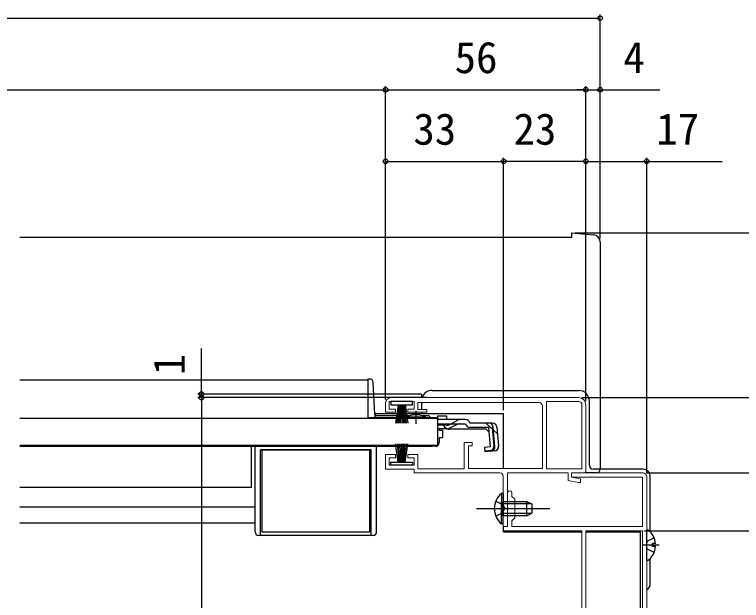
# Model space of a CAD drawing. Units: millimetres, scale not verified. Extents: x -525 to 525, y -783 to 779.
# Drawn here: x 164.2 to 367.5, y -413.5 to -249.9 of the extents above; entities that cross this region are included whole.
import ezdxf
from ezdxf.enums import TextEntityAlignment as Align

# ---------------------------------------------------------------- set-up
doc = ezdxf.new("R2010")
doc.units = ezdxf.units.MM
doc.header["$LTSCALE"] = 4
doc.layers.add('0-2_YKK_11', color=7, linetype='Continuous', lineweight=18)
for name, color, linetype in [('0-4_YKK_12', 2, 'Continuous'), ('0-5_YKK_13', 4, 'Continuous'), ('0-7_YKK_D', 6, 'Continuous')]:
    doc.layers.add(name, color=color, linetype=linetype)
doc.styles.add('ＭＳ ゴシック', font='')
doc.styles.get('ＭＳ ゴシック').set_extended_font_data('MS Gothic')

msp = doc.modelspace()

# ---------------------------------------------------------------- linework, layer by layer
at = {"layer": '0-2_YKK_11'}
msp.add_line((269.499, -356.898), (321.999, -356.898), dxfattribs=at)
for points in [[(310.899, -358.298), (276.999, -358.298), (276.999, -360.198), (279.499, -360.198), (279.499, -360.998), (274.249, -360.998), (274.249, -360.098), (275.999, -360.098), (275.999, -357.998), (268.999, -357.998), (268.999, -360.098), (270.749, -360.098), (270.749, -360.998), (267.999, -360.998), (267.999, -358.398)], [(299.899, -377.898), (275.999, -377.898), (275.999, -376.898), (267.999, -376.898), (267.999, -372.798), (270.749, -372.798), (270.749, -373.698), (268.999, -373.698), (268.999, -375.798), (275.999, -375.798), (275.999, -373.698), (274.249, -373.698), (274.249, -372.798), (276.999, -372.798), (276.999, -376.798), (289.999, -376.798), (289.999, -369.398), (292.199, -369.398), (292.199, -370.398), (291.199, -370.398), (291.199, -376.698), (311.899, -376.698), (311.899, -359.298)], [(323.999, -358.898), (323.999, -377.898), (319.999, -377.898), (319.999, -379.098), (322.499, -379.598), (322.499, -380.598), (321.89, -380.598), (318.999, -380.02), (318.999, -377.898), (302.099, -377.898), (302.099, -392.898), (300.899, -392.898), (300.899, -388.357), (301.019, -388.173), (301.019, -387.623), (300.899, -387.44), (300.899, -378.898)], [(312.999, -376.798), (312.999, -357.998), (321.999, -357.998)], [(322.899, -358.898), (322.899, -376.798), (312.999, -376.798)]]:
    msp.add_lwpolyline(points, dxfattribs=at)
at = {"layer": '0-2_YKK_11', "color": 211}
for points in [[(303.299, -383.5), (303.299, -384.5), (304.099, -385.3), (304.099, -390.5), (303.299, -391.3), (303.299, -392.9), (339.799, -392.9), (339.799, -379.1), (319.999, -379.1), (319.999, -377.9), (339.999, -377.9)], [(340.999, -378.9), (340.999, -483.9), (360.999, -483.9), (360.999, -485.9), (360.299, -485.9), (360.299, -485.1), (348.699, -485.1), (348.699, -485.9), (348.299, -485.9), (347.999, -485.6), (347.699, -485.3), (341.299, -485.3), (340.999, -485.6), (340.699, -485.9), (339.799, -485.9), (339.799, -481.9), (320.899, -481.9)], [(320.899, -473.9), (322.899, -473.9), (322.899, -394.1), (300.999, -394.1), (300.999, -392.9), (302.099, -392.9), (302.099, -388.358), (302.219, -388.175), (302.219, -387.625), (302.099, -387.442), (302.099, -383.5)]]:
    msp.add_lwpolyline(points, dxfattribs=at)
msp.add_lwpolyline([(323.999, -394.1), (323.999, -480.7), (339.799, -480.7), (339.799, -394.1)], close=True, dxfattribs=at)
at = {"layer": '0-2_YKK_11'}
for centre, radius, start, end in [((269.499, -358.398), 1.5, 90.00001, 179.99999), ((321.999, -358.898), 2, 0.00001, 89.99999), ((310.899, -359.298), 1, 0.00001, 89.99999), ((321.999, -358.898), 0.9, 0.00001, 89.99999), ((299.899, -378.898), 1, 0.00001, 89.99999)]:
    msp.add_arc(centre, radius, start, end, dxfattribs=at)
at = {"layer": '0-2_YKK_11', "color": 211}
for centre, radius, start, end in [((339.999, -378.9), 1, 0.00001, 89.99999), ((302.699, -383.5), 0.6, 359.99999, 180.00001)]:
    msp.add_arc(centre, radius, start, end, dxfattribs=at)
at = {"layer": '0-4_YKK_12'}
for p, q in [((262.999, -351.998), (165.748, -351.998)), ((262.999, -351.998), (262.999, -362.498)), ((277.999, -355.899), (264.679, -355.899)), ((277.999, -355.899), (277.999, -356.898)), ((277.999, -358.298), (277.999, -360.198)), ((300.999, -361.399), (264.967, -361.399)), ((277.999, -360.998), (277.999, -361.399)), ((300.999, -376.698), (300.999, -361.399)), ((273.749, -362.498), (262.999, -362.498)), ((282.499, -362.498), (279.249, -362.498)), ((280.999, -370.498), (165.748, -370.498)), ((165.748, -370.498), (280.999, -370.498)), ((230.499, -381.998), (230.499, -370.498)), ((280.999, -370.298), (280.999, -370.498)), ((230.499, -381.998), (165.748, -381.998)), ((231.499, -387.498), (165.748, -387.498)), ((231.499, -391.998), (165.748, -391.998)), ((300.999, -394.4), (300.999, -392.824)), ((300.999, -394.4), (322.899, -394.4)), ((323.999, -394.4), (339.299, -394.4)), ((339.299, -480.7), (339.299, -394.4))]:
    msp.add_line(p, q, dxfattribs=at)
at = {"layer": '0-5_YKK_13'}
for p, q in [((319.997, -310.9), (319.997, -312.2)), ((319.997, -310.9), (326.172, -311.44)), ((319.997, -312.2), (165.748, -312.2)), ((327.997, -313.433), (327.997, -376.9)), ((263.51, -351.698), (262.999, -351.698)), ((262.999, -351.698), (262.999, -362.498)), ((264.974, -361.524), (264.509, -352.646)), ((281, -354.898), (321.999, -354.898)), ((271.499, -358.902), (270.799, -364.002)), ((271.199, -364.002), (271.699, -358.902)), ((271.899, -358.902), (271.549, -364.002)), ((271.849, -364.002), (272.099, -358.902)), ((272.299, -358.902), (272.099, -364.002)), ((272.499, -358.902), (272.499, -364.002)), ((272.699, -358.902), (272.899, -364.002)), ((273.149, -364.002), (272.899, -358.902)), ((273.099, -358.902), (273.449, -364.002)), ((273.799, -364.002), (273.299, -358.902)), ((273.499, -358.902), (274.199, -364.002)), ((324.999, -375.898), (324.999, -357.898)), ((264.999, -361.669), (264.999, -362.423)), ((276.499, -364.218), (276.499, -360.595)), ((282.499, -362.698), (165.748, -362.698)), ((262.999, -362.423), (264.999, -362.423)), ((262.999, -362.498), (264.999, -362.498)), ((273.749, -362.498), (264.999, -362.498)), ((274.625, -361.998), (265.473, -361.998)), ((273.749, -362.698), (273.749, -362.366)), ((279.249, -362.366), (273.749, -362.366)), ((279.249, -362.698), (273.749, -362.698)), ((280.006, -361.998), (278.372, -361.998)), ((279.249, -362.698), (279.249, -362.366)), ((280.506, -362.498), (279.249, -362.498)), ((282.499, -362.018), (282.499, -363.018)), ((282.499, -363.018), (282.499, -362.788)), ((288.931, -363.018), (282.499, -363.018)), ((285.947, -364.37), (287.972, -363.263)), ((290.378, -363.018), (288.931, -363.018)), ((282.499, -364.218), (288.869, -364.218)), ((284.988, -364.615), (282.499, -364.615)), ((285.05, -365.598), (282.499, -365.598)), ((282.999, -365.598), (282.999, -365.998)), ((296.103, -365.718), (285.899, -365.718)), ((288.015, -364.41), (285.904, -365.406)), ((288.869, -364.218), (290.384, -364.218)), ((291.567, -364.018), (291.537, -363.908)), ((297.924, -364.018), (291.567, -364.018)), ((296.88, -365.218), (291.567, -365.218)), ((296.024, -364.018), (299.285, -367.007)), ((296.103, -365.718), (296.996, -366.536)), ((297.358, -370.681), (296.88, -365.218)), ((297.798, -365.103), (298.086, -365.074)), ((297.798, -365.103), (298.277, -370.578)), ((298.554, -370.577), (298.076, -365.114)), ((299.12, -365.114), (299.59, -370.486)), ((282.999, -365.998), (283.999, -365.998)), ((271.499, -374.898), (270.799, -369.798)), ((271.199, -369.798), (271.699, -374.898)), ((271.899, -374.898), (271.549, -369.798)), ((271.849, -369.798), (272.099, -374.898)), ((272.299, -374.898), (272.099, -369.798)), ((272.499, -374.898), (272.499, -369.798)), ((272.699, -374.898), (272.899, -369.798)), ((273.149, -369.798), (272.899, -374.898)), ((273.099, -374.898), (273.449, -369.798)), ((273.799, -369.798), (273.299, -374.898)), ((273.499, -374.898), (274.199, -369.798)), ((282.999, -367.998), (282.999, -369.498)), ((231.499, -394.398), (231.499, -370.498)), ((232.999, -395.398), (232.999, -371.498)), ((263.999, -371.498), (232.999, -371.498)), ((263.999, -395.398), (263.999, -371.498)), ((265.499, -394.398), (265.499, -370.498)), ((281.999, -370.498), (265.499, -370.498)), ((280.999, -370.298), (280.999, -370.498)), ((297.358, -370.681), (295.665, -370.829)), ((295.665, -370.829), (295.769, -372.025)), ((295.744, -371.736), (297.462, -371.563)), ((298.499, -371.786), (295.769, -372.025)), ((323.997, -377.9), (323.997, -377.6)), ((326.997, -377.9), (323.997, -377.9)), ((339.999, -376.898), (325.999, -376.898)), ((341.999, -394.311), (341.999, -378.898)), ((300.39, -383.65), (300.39, -389.9)), ((300.899, -383.65), (300.39, -383.65)), ((300.899, -383.65), (300.899, -389.9)), ((300.39, -392.15), (300.39, -385.9)), ((307.499, -389.9), (307.499, -385.9)), ((307.499, -385.9), (308.899, -386.6)), ((293.399, -387.9), (313.899, -387.9)), ((308.807, -386.554), (300.899, -386.554)), ((308.899, -386.6), (308.899, -389.2)), ((308.807, -389.246), (300.899, -389.246)), ((307.499, -389.9), (300.899, -389.9)), ((307.499, -389.9), (308.899, -389.2)), ((300.899, -392.15), (300.39, -392.15)), ((340.999, -402.076), (340.999, -394.124)), ((264.499, -395.398), (232.499, -395.398)), ((343.076, -396.025), (341.21, -396.955)), ((344.499, -398.1), (339.956, -398.1)), ((341.21, -396.955), (340.999, -397.353)), ((343.482, -397.675), (342.599, -397.675)), ((341.999, -408.898), (341.999, -401.886))]:
    msp.add_line(p, q, dxfattribs=at)
for points in [[(269.499, -358.002), (269.499, -358.902), (275.499, -358.902), (275.499, -358.002)], [(233.499, -394.498), (233.499, -371.498), (263.499, -371.498), (263.499, -394.498)], [(269.499, -375.798), (269.499, -374.898), (275.499, -374.898), (275.499, -375.798)]]:
    msp.add_lwpolyline(points, close=True, dxfattribs=at)
for points in [[(282.499, -362.698), (282.499, -370.298), (165.748, -370.298)], [(282.499, -362.018), (284.999, -362.018), (284.999, -363.018)], [(282.999, -367.998), (283.999, -367.998), (283.999, -365.998)], [(298.803, -385.825), (300.71, -386.755), (301.318, -387.9)], [(300.899, -392.15), (300.899, -385.9), (307.499, -385.9)], [(298.803, -389.975), (300.71, -389.045), (301.318, -387.9)], [(343.482, -398.525), (342.599, -398.525), (342.599, -397.675)], [(343.076, -400.175), (341.21, -399.245), (340.999, -398.847)]]:
    msp.add_lwpolyline(points, dxfattribs=at)
for centre, radius, start, end in [((325.997, -313.433), 2, 0, 85), ((263.51, -352.698), 1, 3, 90), ((280.999, -357.898), 3, 90, 160.52846), ((321.999, -357.898), 3, 0, 90), ((265.473, -361.498), 0.5, 183, 270), ((276.499, -367.698), 6, 62.72039, 117.27961), ((280.006, -362.498), 0.5, 360, 90), ((288.931, -365.018), 2, 90, 118.65179), ((290.378, -364.218), 1.2, 15, 90), ((285.899, -363.818), 1.9, 192.1532, 248.90366), ((284.988, -362.615), 2, 270, 298.65179), ((285.05, -363.598), 2, 270, 295.27273), ((285.899, -363.818), 1.9, 248.90366, 270), ((288.869, -366.218), 2, 90, 115.27273), ((291.567, -364.018), 1.2, 189.59407, 270), ((296.88, -365.218), 1.2, 5, 90), ((297.924, -365.218), 1.2, 5, 90), ((281.999, -369.498), 1, 270, 0), ((297.37, -370.657), 0.91, 275.76385, 5), ((297.358, -370.681), 1.2, 275, 5), ((298.394, -370.59), 1.2, 275, 5), ((325.999, -375.898), 1, 180, 270), ((326.997, -376.9), 1, 270, 0), ((339.999, -378.898), 2, 0, 90), ((303.93, -387.9), 5.531, 129.79413, 230.20587), ((341.273, -394.124), 0.274, 52.28591, 180), ((338.199, -398.1), 5.3, 4.59941, 52.28591), ((232.499, -394.398), 1, 180, 270), ((264.499, -394.398), 1, 270, 0), ((338.199, -398.1), 5.3, 307.71409, 355.40059), ((341.273, -402.076), 0.274, 180, 307.71409), ((339.999, -408.898), 2, 300.00061, 0)]:
    msp.add_arc(centre, radius, start, end, dxfattribs=at)
at = {"layer": '0-7_YKK_D'}
for p, q in [((327.997, -312.433), (327.997, -249.9)), ((-208, -250.9), (327.997, -250.9)), ((267.999, -357.398), (267.999, -269.9)), ((267.999, -357.398), (267.999, -269.9)), ((323.999, -357.9), (323.999, -269.9)), ((327.997, -312.433), (327.997, -269.9)), ((-148.001, -270.9), (267.999, -270.9)), ((267.999, -270.9), (323.999, -270.9)), ((323.999, -270.9), (321.449, -270.9)), ((323.999, -270.9), (327.997, -270.9)), ((327.997, -270.9), (344.666, -270.9)), ((267.999, -357.398), (267.999, -289.9)), ((300.999, -360.399), (300.999, -289.9)), ((323.999, -357.9), (323.999, -289.9)), ((340.999, -377.9), (340.999, -289.9)), ((267.999, -290.9), (300.999, -290.9)), ((323.999, -290.9), (300.999, -290.9)), ((321.001, -310.9), (448.499, -310.9)), ((321.001, -310.9), (468.499, -310.9)), ((216.499, -355.899), (216.499, -343.185)), ((274.681, -355.899), (215.499, -355.899)), ((279.499, -356.9), (215.499, -356.9)), ((279.499, -356.9), (215.499, -356.9)), ((216.499, -356.9), (216.499, -355.899)), ((216.499, -356.9), (216.499, -496.9)), ((216.499, -356.9), (216.499, -359.45)), ((322.999, -356.9), (428.499, -356.9)), ((340.999, -377.9), (408.499, -377.9)), ((340.299, -394.1), (408.499, -394.1))]:
    msp.add_line(p, q, dxfattribs=at)
msp.add_lwpolyline([(323.999, -290.9), (340.999, -290.9), (362.072, -290.9)], dxfattribs=at)
for centre in [(327.997, -250.9), (267.999, -270.9), (267.999, -270.9), (323.999, -270.9), (323.999, -270.9), (327.997, -270.9), (267.999, -290.9), (300.999, -290.9), (300.999, -290.9), (323.999, -290.9), (323.999, -290.9), (340.999, -290.9), (216.499, -355.899), (216.499, -356.9), (216.499, -356.9)]:
    msp.add_circle(centre, 0.637, dxfattribs=at)

# ---------------------------------------------------------------- texts
at = {"layer": '0-7_YKK_D', "style": 'ＭＳ ゴシック'}
for s, p in [('56', (287.306, -268.9)), ('4', (334.484, -268.9)), ('33', (275.772, -288.9)), ('23', (303.772, -288.9)), ('17', (343.708, -288.9))]:
    msp.add_text(s, height=8.798, dxfattribs=at).set_placement(p, align=Align.BOTTOM_LEFT)
msp.add_text('1', height=8.798, rotation=90, dxfattribs=at).set_placement((214.499, -350.639), align=Align.BOTTOM_LEFT)

doc.saveas('drawing.dxf')
